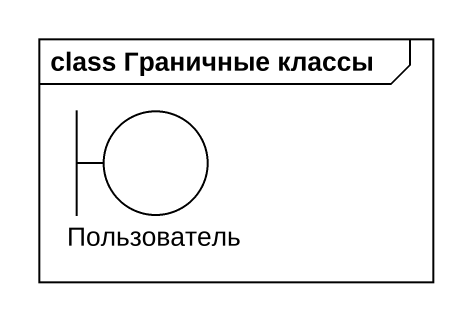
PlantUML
@startuml
mainframe class Граничные классы
boundary Пользователь
@enduml
